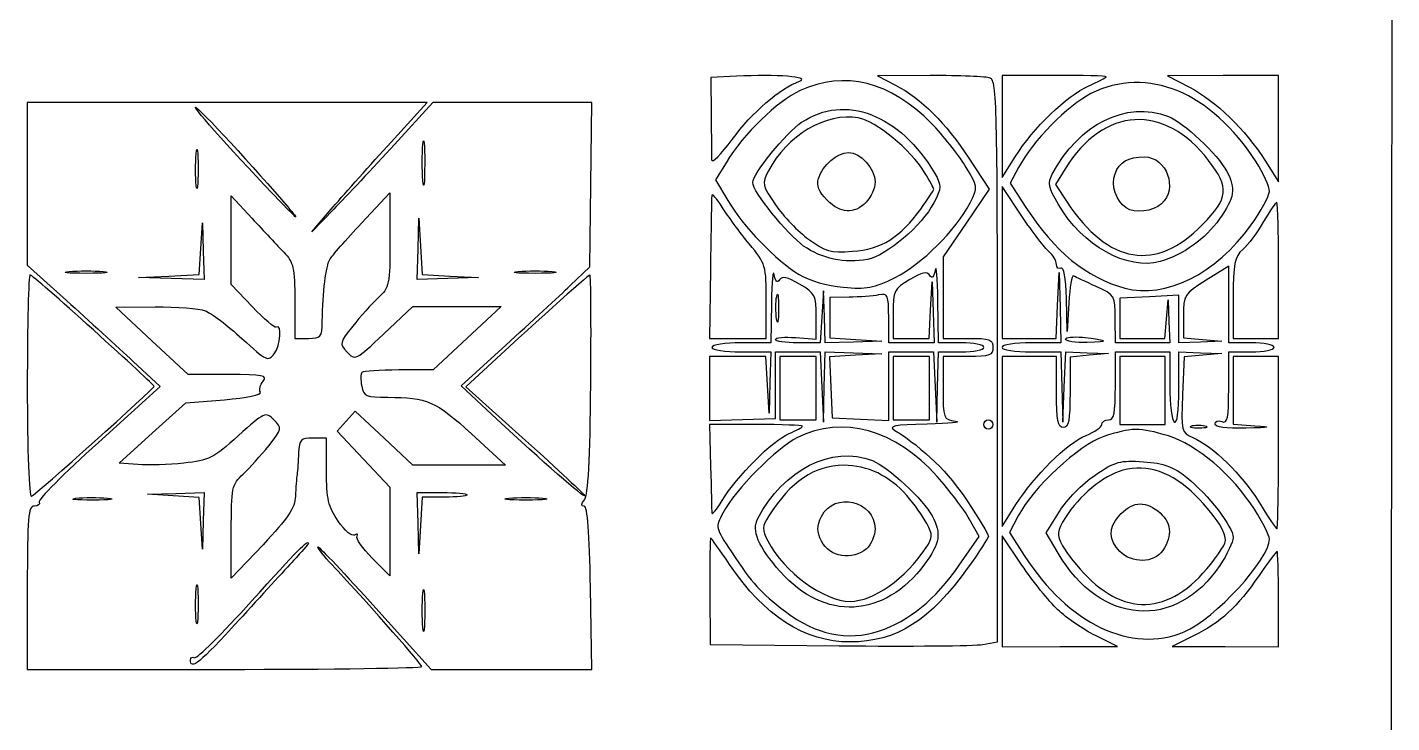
# Model space of a CAD drawing. Extents: x 29 to 164, y -46 to 300.
# Drawn here: x 78.8 to 163.8, y 84.7 to 128 of the extents above; entities that cross this region are included whole.
import ezdxf

# ---------------------------------------------------------------- set-up
doc = ezdxf.new("R2010")
doc.units = 0
doc.layers.get('0').update_dxf_attribs({"linetype": 'CONTINUOUS'})

msp = doc.modelspace()

# ---------------------------------------------------------------- linework, layer by layer
at = {"color": 7}
for points in [[(121.199673, 169.951571), (121.201109, 132.018054), (142.48881, 132.018054), (163.776505, 132.018054), (163.712356, 63.931942)], [(122.990486, 124.906333), (121.399966, 124.821387), (121.414529, 122.493054)], [(122.990491, 124.906333), (122.990486, 124.906333)], [(135.050095, 124.950024), (131.75707, 124.93755), (132.885959, 124.354938)], [(142.763734, 124.962498), (139.518181, 124.962498), (139.523543, 121.787498), (139.528906, 118.612498), (140.334859, 119.895418)], [(142.763734, 124.962498), (142.763734, 124.962498)], [(153.276512, 124.949358), (149.819289, 124.936206), (151.185951, 124.225116)], [(155.868102, 119.691863), (156.723009, 118.330276), (156.728372, 121.646387), (156.733734, 124.962498), (153.276512, 124.949346), (153.276512, 124.949346)], [(138.789548, 124.791189), (138.78954, 124.791192)], [(101.483657, 120.79972), (103.737035, 123.269165), (91.288718, 123.269165), (78.840401, 123.269165), (78.840401, 118.210444), (78.840401, 113.151724), (81.28961, 110.943222)], [(112.636345, 111.875092), (113.858703, 113.039905), (113.917888, 118.154592), (113.97707, 123.26928), (109.032074, 123.269224), (104.087083, 123.269165), (101.694299, 120.661234)], [(135.115972, 121.982525), (135.115972, 121.982525)], [(137.45941, 119.799067), (138.715513, 117.881195), (137.282403, 115.768993), (135.849292, 113.656791), (135.849292, 111.125199), (135.849292, 108.593606), (137.401512, 108.593606)], [(122.339213, 119.526565), (121.688242, 118.465076), (122.439517, 117.183124)], [(134.702434, 118.923798), (134.702434, 118.923798)], [(140.548419, 119.226427), (140.026441, 118.249882), (141.007087, 116.737857)], [(143.450101, 119.14589), (142.844822, 118.166528), (143.566072, 117.076642)], [(152.374501, 119.663951), (152.374501, 119.663951)], [(155.336903, 119.575567), (155.336903, 119.575567)], [(89.361177, 118.112316), (89.361157, 118.112316)], [(103.469065, 118.40829), (103.468955, 118.40829)], [(92.849844, 110.556527), (91.540401, 111.93954), (91.540401, 114.697015), (91.540401, 117.454489), (92.834384, 116.057938)], [(99.654292, 115.766798), (101.418181, 117.64537), (101.418181, 114.720908)], [(140.74928, 116.206872), (139.518181, 118.042028), (139.518181, 113.317817), (139.518181, 108.593609), (141.199148, 108.593609), (142.880117, 108.593609), (142.977514, 110.63972), (143.074915, 112.685831), (143.13099, 110.498609), (143.18707, 108.311387), (141.352623, 108.311387)], [(94.611941, 117.08372), (94.611941, 117.08372)], [(97.923556, 116.639567), (96.545595, 115.225831), (97.887937, 116.778054)], [(131.051512, 117.060276), (131.051512, 117.060276)], [(135.267971, 117.022633), (135.267971, 117.022633)], [(149.444301, 116.962906), (149.444301, 116.962906)], [(156.619434, 117.060276), (156.619434, 117.060276)], [(87.800959, 112.317774), (85.754848, 112.37305), (87.646137, 112.471467), (89.53743, 112.569886), (89.638886, 114.180079), (89.740339, 115.790276), (89.793705, 114.026387), (89.84707, 112.262498), (87.800959, 112.317774), (87.800959, 112.317774)], [(105.016512, 112.316877), (103.111512, 112.262498), (103.165893, 114.167498), (103.220269, 116.072498), (103.320128, 114.321735), (103.419989, 112.570973), (105.170749, 112.471114), (106.921512, 112.371255), (105.016512, 112.316877), (105.016512, 112.316877)], [(153.053105, 116.025483), (153.053105, 116.025483)], [(123.784292, 114.474779), (123.784292, 114.47477)], [(155.040401, 108.311387), (153.629289, 108.311387), (153.629289, 110.69862), (153.629289, 113.08585), (152.218178, 112.208656)], [(82.509292, 112.639606), (82.509292, 112.639606)], [(110.449292, 112.639606), (110.449292, 112.639606)], [(121.369198, 112.897783), (121.314848, 108.594182), (123.078734, 108.5939), (124.842623, 108.593618), (124.842623, 110.892885)], [(132.744848, 110.117953), (132.744848, 108.593609), (133.860266, 108.593609), (134.975693, 108.593609), (135.075888, 110.357498), (135.176088, 112.121387), (135.230469, 110.216387), (135.284848, 108.311387), (133.873734, 108.311387), (132.462623, 108.311387), (132.462623, 109.86184)], [(153.911512, 111.089867), (153.911512, 108.593609), (155.322623, 108.593609), (156.733734, 108.593609), (156.733734, 112.826942)], [(129.993181, 111.154581), (128.793734, 111.133609), (128.793734, 109.877692), (128.793734, 108.621778), (130.416512, 108.519946), (132.039292, 108.418115), (130.275401, 108.364749), (128.511512, 108.311387), (128.458152, 109.934165), (128.404784, 111.556942), (128.302952, 109.934165), (128.201121, 108.311387), (126.804098, 108.311387)], [(150.807067, 109.978761), (150.807067, 108.626065), (152.006512, 108.518033), (153.205956, 108.409998), (151.865401, 108.360694), (150.524845, 108.311387), (150.524845, 109.793054), (150.524845, 111.27472), (148.689808, 111.180083), (146.854771, 111.085448), (146.854771, 109.839527), (146.854771, 108.593609), (148.249657, 108.593609), (149.644537, 108.593609), (149.752572, 109.793054), (149.860607, 110.992498), (149.909911, 109.651942), (149.959272, 108.311387), (148.265941, 108.311387), (146.572605, 108.311387), (146.569726, 109.793054)], [(91.363292, 106.339686), (88.859292, 106.343553), (86.601512, 108.443295), (84.343734, 110.543037), (86.794806, 110.556103)], [(95.491512, 110.918897), (95.491512, 108.593609), (96.338181, 108.593609)], [(101.044716, 108.880465), (102.84994, 110.569165), (105.591283, 110.568902), (108.332623, 110.568643), (106.215959, 108.600171), (104.099292, 106.631699), (101.959108, 106.624869)], [(125.163281, 110.780831), (125.124848, 108.311387), (123.290401, 108.311387)], [(136.978181, 108.311387), (135.56707, 108.311387), (135.528637, 110.921942)], [(143.678727, 110.799698), (143.578041, 109.016942), (143.52366, 111.07971)], [(125.486761, 109.796934), (125.486775, 109.796934)], [(126.67707, 108.63778), (127.94707, 108.536772), (127.94707, 109.948425)], [(82.957777, 109.114563), (82.957777, 109.114563)], [(108.075772, 103.564626), (105.843369, 105.648349), (108.628674, 108.179313)], [(136.978181, 108.311387), (136.978181, 108.311387)], [(144.809848, 108.333668), (144.809848, 108.333668)], [(85.423265, 107.162607), (87.107714, 105.590491), (83.263122, 102.115139)], [(123.290401, 107.746942), (125.124848, 107.746942), (125.070469, 105.841942), (125.016088, 103.936942), (124.915888, 105.700831), (124.815693, 107.46472), (123.065266, 107.463874), (121.314848, 107.463027), (121.311602, 105.47533), (121.308357, 103.487633), (123.357722, 103.541876), (125.407084, 103.596117), (125.407084, 105.671585), (125.407084, 107.74705), (126.806328, 107.74705), (128.205566, 107.74705), (128.301753, 105.559827), (128.39794, 103.372605), (128.454737, 105.559827), (128.511514, 107.746942), (130.275403, 107.69358), (132.039295, 107.640214), (130.403953, 107.538008), (128.768608, 107.435804), (128.851728, 105.545262), (128.934851, 103.65472), (130.698737, 103.570697), (132.462626, 103.486677), (132.462626, 105.616808), (132.462626, 107.746942), (133.861866, 107.746942), (135.261104, 107.746942), (135.357291, 105.55972), (135.453478, 103.372498), (135.510276, 105.55972), (135.567073, 107.746942), (136.978184, 107.746942)], [(126.818181, 107.46472), (125.689292, 107.46472), (125.689292, 105.489165), (125.689292, 103.513609), (126.818181, 103.513609), (127.94707, 103.513609), (127.94707, 105.489165), (127.94707, 107.46472), (126.818181, 107.46472), (126.818181, 107.46472)], [(133.873734, 107.46472), (132.744848, 107.46472), (132.744848, 105.489165), (132.744848, 103.513609), (133.873734, 103.513609), (135.002623, 103.513609), (135.002623, 105.489165), (135.002623, 107.46472), (133.873734, 107.46472), (133.873734, 107.46472)], [(137.401512, 107.464717), (135.849292, 107.464717), (135.849292, 105.507907)], [(138.318745, 89.54517), (139.235965, 89.710295), (139.235965, 107.165088)], [(142.904848, 105.25398), (142.904848, 107.46472), (141.211512, 107.46472), (139.518181, 107.46472), (139.523543, 102.173054), (139.528906, 96.881387), (140.383824, 98.242985)], [(141.352623, 107.746942), (143.18707, 107.746942), (143.243862, 105.55972), (143.300659, 103.372498), (143.396846, 105.55972), (143.493033, 107.746942), (144.821715, 107.697635), (146.150401, 107.648331), (144.950959, 107.540297), (143.751512, 107.432265), (143.751512, 105.237753)], [(146.573734, 105.630276), (146.573734, 107.746942), (148.26707, 107.746942), (149.960401, 107.746942), (149.960401, 105.646933)], [(148.26707, 107.46472), (146.855959, 107.46472), (146.855959, 105.348054), (146.855959, 103.231387), (148.26707, 103.231387), (149.678178, 103.231387), (149.678178, 105.348054), (149.678178, 107.46472), (148.26707, 107.46472), (148.26707, 107.46472)], [(150.524845, 105.472508), (150.524845, 107.746942), (151.865401, 107.697635), (153.205956, 107.648331), (152.026803, 107.54129), (150.847679, 107.434249), (150.756803, 105.087435)], [(153.629289, 105.498021), (153.629289, 107.746942), (155.040401, 107.746942)], [(155.322623, 107.46472), (153.911512, 107.46472), (153.911512, 105.363517), (153.911512, 103.262313), (155.252067, 103.156609)], [(156.733734, 102.102498), (156.733734, 107.46472), (155.322623, 107.46472), (155.322623, 107.46472)], [(107.238182, 106.590226), (106.143747, 105.572403), (109.84874, 102.243897)], [(85.72509, 100.739458), (84.566447, 100.832498), (86.636123, 102.703603), (88.705803, 104.574705), (91.111826, 104.775128)], [(105.732394, 100.697102), (102.84994, 100.691373), (101.048479, 102.376553), (99.24702, 104.061733), (98.683767, 103.434886), (98.120519, 102.808039), (99.769349, 101.068577), (101.418181, 99.329117), (101.418181, 96.573976), (101.418181, 93.818836), (100.31143, 94.918986)], [(124.207623, 103.231658), (121.314848, 103.231929), (121.377196, 100.621102)], [(124.207623, 103.231658), (124.207623, 103.231658)], [(138.671512, 102.949165), (138.671512, 102.949165)], [(151.794845, 103.004198), (151.794845, 103.004184)], [(97.46707, 100.333566), (97.46707, 102.38472), (96.620401, 102.38472)], [(106.498176, 102.646563), (108.614845, 100.702808), (105.732391, 100.697108), (105.732394, 100.697102)], [(135.478664, 100.003357), (135.478664, 100.003357)], [(82.932623, 98.526198), (82.932623, 98.526218)], [(89.63892, 97.079377), (89.537495, 98.688478), (87.928391, 98.789903), (86.319292, 98.891326), (88.083181, 98.944691), (89.84707, 98.998054), (89.793705, 97.234165), (89.740339, 95.470276), (89.63892, 97.079377), (89.63892, 97.079377)], [(104.818313, 98.715831), (103.420666, 98.715831), (103.320472, 96.951942), (103.220269, 95.188054), (103.165893, 97.093054), (103.111512, 98.998054), (104.663734, 98.998054)], [(104.818313, 98.715831), (104.818313, 98.715831)], [(109.884848, 98.528495), (109.884848, 98.528495)], [(133.584515, 98.821792), (133.584515, 98.821792)], [(151.560205, 98.822466), (151.560205, 98.822466)], [(113.506868, 98.151387), (113.506868, 98.151387)], [(143.010436, 95.223207), (142.273339, 96.480973), (143.091205, 97.810067)], [(155.229151, 97.954856), (155.229151, 97.954856)], [(136.859953, 94.484124), (138.095855, 96.260041), (137.482049, 97.352159)], [(140.52517, 97.545837), (139.98599, 96.516953), (140.903619, 95.086947)], [(93.515959, 95.752498), (91.540401, 93.665281), (91.540401, 96.564694)], [(140.757402, 94.479484), (139.518181, 96.310917), (139.518181, 92.856706), (139.518181, 89.402498), (143.116512, 89.411332), (146.714848, 89.420165), (145.34228, 90.09256)], [(131.077911, 95.494166), (131.077911, 95.494166)], [(149.521065, 95.391962), (149.521065, 95.391962)], [(156.639528, 95.329165), (156.639528, 95.329165)], [(95.416254, 94.76472), (95.416254, 94.76472)], [(134.69287, 94.53386), (134.69287, 94.53386)], [(153.076134, 94.460327), (153.076134, 94.460327)], [(78.840401, 93.071387), (78.840401, 87.991387), (91.11707, 87.991387)], [(100.540515, 91.801387), (103.9846, 87.991387), (108.980831, 87.991105), (113.97707, 87.990822), (113.894204, 93.071158)], [(121.337555, 92.859269), (121.360274, 89.543606), (129.380897, 89.461824)], [(151.469443, 90.09031), (150.101512, 89.420148), (153.417623, 89.411315), (156.733734, 89.402481), (156.733734, 92.365814)], [(89.361177, 91.018982), (89.361157, 91.018982)], [(142.983167, 91.706509), (142.983167, 91.706492)], [(103.470366, 90.601942), (103.470366, 90.601942)]]:
    msp.add_lwpolyline(points, dxfattribs=at)
for points in [[(126.917377, 124.599792), (127.650593, 124.867745), (125.463983, 125.038438), (122.990491, 124.906333)], [(135.115972, 121.982525), (132.604617, 124.566461), (129.68861, 125.29252), (126.959292, 124.013464)], [(138.78954, 124.791192), (138.544015, 124.885412), (136.861265, 124.956885), (135.050095, 124.950024)], [(146.009292, 124.875701), (146.009292, 124.923438), (144.548789, 124.962498), (142.763734, 124.962498)], [(144.883734, 124.292308), (145.502791, 124.565434), (146.009292, 124.82796), (146.009292, 124.875701)], [(155.336903, 119.575567), (152.538359, 123.928501), (148.538599, 125.581081), (145.052395, 123.824815)], [(126.959292, 124.013464), (125.490467, 123.325121), (123.458543, 121.351767), (122.339213, 119.526565)], [(122.72192, 120.975641), (123.955638, 122.651524), (125.693066, 124.152365), (126.917377, 124.599792)], [(132.885959, 124.354938), (134.490313, 123.526941), (136.008099, 122.014992), (137.45941, 119.799067)], [(139.235965, 107.165088), (139.235965, 122.821233), (139.189965, 124.637536), (138.789548, 124.791189)], [(140.334856, 119.895418), (141.45799, 121.683242), (143.547171, 123.702618), (144.883734, 124.292308)], [(151.185951, 124.225116), (152.820441, 123.374662), (154.695751, 121.558988), (155.868102, 119.691863)], [(127.043239, 122.039376), (129.736808, 123.854575), (133.188476, 122.525862), (135.328386, 118.850025)], [(145.052395, 123.824815), (143.60177, 123.09402), (141.431185, 120.877938), (140.548419, 119.226427)], [(142.648627, 118.809102), (144.309236, 121.94528), (147.228975, 123.39932), (149.871472, 122.406104)], [(152.374501, 119.663951), (149.640699, 123.244295), (145.846944, 123.024066), (143.450101, 119.14589)], [(94.611941, 117.08372), (91.880817, 119.916136), (89.120099, 122.986942), (89.304828, 122.986942)], [(89.304828, 122.986942), (89.487417, 122.986942), (93.063661, 119.124796), (95.05409, 116.778054)], [(121.414526, 122.493054), (121.422541, 121.21247), (121.435128, 119.96025), (121.442522, 119.71034)], [(130.568926, 122.311125), (128.599444, 122.680602), (126.110924, 121.215569), (124.974226, 119.017442)], [(134.702434, 118.923798), (133.822285, 120.347905), (131.681231, 122.102452), (130.568926, 122.311125)], [(149.871472, 122.406104), (150.822477, 122.048658), (152.950573, 120.044844), (153.510813, 118.979291)], [(123.997379, 118.288058), (123.999636, 118.833622), (126.070298, 121.383714), (127.043239, 122.039376)], [(137.226788, 119.3291), (136.782587, 120.051021), (135.83272, 121.245064), (135.115972, 121.982525)], [(89.358902, 120.087871), (89.419997, 120.673414), (89.471003, 120.263498), (89.472256, 119.176942)], [(97.887937, 116.778054), (98.62623, 117.631776), (100.244303, 119.441526), (101.483657, 120.79972)], [(101.694299, 120.661234), (100.378266, 119.22687), (98.68143, 117.41712), (97.923556, 116.639567)], [(103.468955, 118.40829), (103.409341, 119.072088), (103.410179, 120.088088), (103.47093, 120.666068)], [(103.470933, 120.666068), (103.531574, 121.244048), (103.580351, 120.700942), (103.579329, 119.459165)], [(121.442525, 119.71034), (121.449919, 119.460432), (122.025641, 120.029815), (122.72192, 120.975641)], [(89.361157, 118.112316), (89.298814, 118.613325), (89.297787, 119.502325), (89.358899, 120.087871)], [(128.095175, 118.546641), (128.328598, 119.349905), (129.264591, 120.16472), (129.953887, 120.16472)], [(129.953887, 120.16472), (130.708973, 120.16472), (131.615959, 119.163667), (131.615959, 118.330276)], [(146.552073, 118.837751), (146.832385, 119.575017), (147.372578, 119.882498), (148.38752, 119.882498)], [(148.38752, 119.882498), (149.769421, 119.882498), (150.485221, 117.904925), (149.444301, 116.962906)], [(89.472256, 119.176942), (89.473385, 118.090387), (89.423525, 117.611303), (89.361177, 118.112316)], [(103.579329, 119.459165), (103.5782, 118.217387), (103.528687, 117.744493), (103.469065, 118.40829)], [(124.974226, 119.017442), (124.557722, 118.212013), (124.575497, 118.12781), (125.421715, 116.897877)], [(135.272261, 117.873632), (135.279175, 117.932921), (135.022759, 118.405496), (134.702434, 118.923798)], [(137.527072, 117.027572), (138.033977, 118.015635), (138.033712, 118.017686), (137.226788, 119.3291)], [(152.006512, 115.676187), (153.624322, 117.344262), (153.680541, 117.953495), (152.374501, 119.663951)], [(153.510813, 118.979291), (154.081099, 117.894643), (153.998126, 117.359135), (153.053105, 116.025483)], [(156.160174, 117.741123), (156.165254, 118.037978), (155.794724, 118.863478), (155.336903, 119.575567)], [(127.167299, 114.339078), (126.144116, 115.067084), (123.994997, 117.744385), (123.997379, 118.288058)], [(128.62227, 117.206086), (128.107237, 117.721119), (127.962361, 118.089585), (128.095175, 118.546641)], [(131.615959, 118.330276), (131.615959, 117.94222), (131.361959, 117.37072), (131.051512, 117.060276)], [(135.328386, 118.850025), (135.766957, 118.096666), (135.763294, 117.985897), (135.267971, 117.022633)], [(143.025978, 116.927798), (142.40733, 117.983439), (142.353513, 118.251753), (142.648627, 118.809102)], [(147.250983, 116.711819), (146.614794, 117.136614), (146.285794, 118.137374), (146.552073, 118.837751)], [(121.448562, 117.483609), (121.434818, 117.328387), (121.399088, 115.264767), (121.369198, 112.897783)], [(122.099764, 116.761617), (121.75536, 117.313934), (121.462315, 117.638831), (121.448562, 117.483609)], [(134.455654, 116.636942), (134.897868, 117.257831), (135.265341, 117.81434), (135.272261, 117.873632)], [(155.029789, 115.649165), (155.646501, 116.502887), (156.155178, 117.444267), (156.160174, 117.741123)], [(95.05409, 116.778054), (95.837812, 115.854027), (95.717363, 115.937297), (94.611941, 117.08372)], [(123.784292, 114.47477), (123.202209, 115.180219), (122.444169, 116.209297), (122.099764, 116.761617)], [(122.439517, 117.183124), (123.368929, 115.597205), (125.47889, 113.409381), (126.895835, 112.562359)], [(125.421715, 116.897877), (125.906389, 116.19343), (126.831615, 115.231817), (127.47778, 114.760961)], [(131.051512, 117.060276), (130.292049, 116.30081), (129.478727, 116.349626), (128.62227, 117.206086)], [(130.20929, 114.014127), (132.00623, 114.140261), (133.204664, 114.880487), (134.455654, 116.636942)], [(135.267971, 117.022633), (134.54555, 115.617719), (132.329637, 113.727183), (131.144823, 113.504911)], [(132.8621, 112.379575), (134.498402, 113.180144), (136.656225, 115.330112), (137.527072, 117.027572)], [(141.007087, 116.737857), (142.789839, 113.989094), (144.75889, 112.384505), (147.158281, 111.725215)], [(149.361864, 113.381605), (147.328904, 112.798562), (144.526745, 114.366933), (143.025978, 116.927798)], [(143.566072, 117.076642), (146.1352, 113.194432), (149.11935, 112.699296), (152.006512, 115.676187)], [(149.444301, 116.962906), (148.909286, 116.478737), (147.791672, 116.350792), (147.250983, 116.711819)], [(156.619434, 117.060276), (156.556583, 117.060276), (156.188735, 116.520371), (155.802034, 115.860487)], [(156.733734, 112.826942), (156.733734, 115.155276), (156.682313, 117.060276), (156.619434, 117.060276)], [(92.834384, 116.057938), (93.546075, 115.289834), (94.435075, 114.342515), (94.809939, 113.952786)], [(97.665709, 113.50048), (97.789289, 113.713738), (98.684151, 114.733582), (99.654292, 115.766798)], [(142.442616, 113.988106), (142.188393, 114.199093), (141.426393, 115.197539), (140.74928, 116.206872)], [(147.158281, 111.725215), (149.69339, 111.028634), (152.8168, 112.585659), (155.029789, 115.649165)], [(153.053105, 116.025483), (152.15846, 114.762922), (150.809664, 113.79683), (149.361864, 113.381605)], [(155.802034, 115.860487), (155.415305, 115.200603), (154.831754, 114.418921), (154.505194, 114.123415)], [(101.418181, 114.720908), (101.418181, 111.935242), (101.383361, 111.763972), (100.684539, 111.112248)], [(127.47778, 114.760961), (128.517989, 114.002965), (128.831013, 113.917379), (130.20929, 114.014127)], [(94.809939, 113.952786), (95.418072, 113.320538), (95.491512, 112.993626), (95.491512, 110.918897)], [(124.842623, 110.892885), (124.842623, 113.133645), (124.815699, 113.224788), (123.784292, 114.474779)], [(131.144823, 113.504911), (129.747174, 113.242709), (128.273971, 113.551672), (127.167299, 114.339078)], [(142.904837, 113.199064), (142.904837, 113.42205), (142.696836, 113.77712), (142.442616, 113.988106)], [(154.505194, 114.123415), (153.987006, 113.654449), (153.911512, 113.268702), (153.911512, 111.089867)], [(97.204078, 109.651942), (97.237172, 111.472753), (97.432024, 113.097213), (97.665709, 113.50048)], [(135.528637, 110.921942), (135.507499, 112.357748), (135.432467, 113.22616), (135.361897, 112.851747)], [(143.187059, 112.968054), (143.031837, 112.872121), (142.904837, 112.976069), (142.904837, 113.199064)], [(143.52366, 111.07971), (143.489632, 112.37055), (143.363668, 113.077203), (143.187059, 112.968054)], [(79.006669, 112.54472), (78.91522, 112.54472), (78.840401, 109.422637), (78.840401, 105.606758)], [(82.957777, 109.114563), (80.876115, 111.001151), (79.098115, 112.54472), (79.006669, 112.54472)], [(82.509292, 112.639606), (81.345123, 112.639606), (80.868873, 112.689421), (81.450959, 112.750311)], [(81.450959, 112.750311), (82.033042, 112.811197), (82.985542, 112.811197), (83.567623, 112.750311)], [(83.567623, 112.750311), (84.149709, 112.689421), (83.673459, 112.639606), (82.509292, 112.639606)], [(113.868646, 112.54474), (113.770523, 112.544723), (109.99634, 109.155305), (107.238182, 106.590226)], [(110.449292, 112.639606), (109.285123, 112.639606), (108.808873, 112.689421), (109.390959, 112.750311)], [(109.390959, 112.750311), (109.973042, 112.811197), (110.925542, 112.811197), (111.507623, 112.750311)], [(111.507623, 112.750311), (112.089709, 112.689421), (111.613459, 112.639606), (110.449292, 112.639606)], [(113.916271, 105.741528), (113.949706, 109.483306), (113.928294, 112.544748), (113.868646, 112.54474)], [(125.330015, 112.569525), (125.259451, 112.943938), (125.184419, 112.139026), (125.163281, 110.780831)], [(125.671106, 112.233076), (125.530887, 112.006195), (125.414563, 112.120938), (125.330015, 112.569525)], [(126.915483, 111.968727), (126.144192, 112.423802), (125.830206, 112.490503), (125.671106, 112.233076)], [(126.895835, 112.562359), (127.534837, 112.180377), (128.631981, 111.864647), (129.63702, 111.773511)], [(129.63702, 111.773511), (131.069111, 111.643655), (131.538054, 111.731779), (132.8621, 112.379575)], [(133.776429, 112.250949), (132.791584, 111.669876), (132.744848, 111.573235), (132.744848, 110.117953)], [(135.020809, 112.515299), (134.861712, 112.772725), (134.547723, 112.706024), (133.776429, 112.250949)], [(135.361897, 112.851747), (135.277355, 112.40316), (135.161026, 112.288417), (135.020809, 112.515299)], [(143.977126, 112.475418), (143.868386, 112.534286), (143.73411, 111.780214), (143.678727, 110.799698)], [(145.371411, 111.821551), (144.713297, 112.12231), (144.085869, 112.416549), (143.977126, 112.475418)], [(152.218178, 112.208656), (150.843135, 111.353878), (150.807067, 111.296892), (150.807067, 109.978761)], [(108.628674, 108.179313), (110.160596, 109.571343), (111.964044, 111.234441), (112.636345, 111.875092)], [(125.490611, 111.208045), (125.557599, 111.555162), (125.610674, 111.204179), (125.60856, 110.428054)], [(127.94707, 109.948425), (127.94707, 111.274003), (127.884166, 111.397191), (126.915483, 111.968727)], [(131.827623, 111.293923), (131.478373, 111.22882), (130.652873, 111.166115), (129.993181, 111.154581)], [(132.462623, 109.86184), (132.462623, 111.316639), (132.423448, 111.404988), (131.827623, 111.293923)], [(146.570858, 109.793054), (146.568008, 111.260601), (146.556578, 111.27993), (145.371411, 111.821551)], [(81.28961, 110.943222), (82.636679, 109.728546), (84.49682, 108.027268), (85.423265, 107.162607)], [(86.794806, 110.556103), (88.142897, 110.5633), (89.548231, 110.454218), (89.917778, 110.31372)], [(94.342196, 109.286549), (94.241597, 109.224376), (93.570041, 109.795864), (92.849844, 110.556527)], [(100.684539, 111.112248), (100.281034, 110.735941), (99.567656, 109.946492), (99.099254, 109.357921)], [(125.486775, 109.796934), (125.421901, 110.225929), (125.423639, 110.860929), (125.490613, 111.208045)], [(125.60856, 110.428054), (125.606302, 109.651942), (125.55163, 109.367939), (125.486761, 109.796934)], [(89.917778, 110.31372), (90.28732, 110.173218), (91.316638, 109.393856), (92.205155, 108.581804)], [(96.338181, 108.593609), (97.124983, 108.593609), (97.186205, 108.668438), (97.204078, 109.651942)], [(86.742623, 105.605457), (86.742623, 105.64888), (85.039443, 107.227978), (82.957777, 109.114563)], [(94.218297, 107.637813), (94.605517, 108.156314), (94.707419, 109.512268), (94.342196, 109.286549)], [(99.099254, 109.357921), (98.280827, 108.32952), (98.266953, 108.266415), (98.743553, 107.739777)], [(98.743553, 107.739777), (99.229, 107.203363), (99.277695, 107.227501), (101.044716, 108.880465)], [(92.205155, 108.581804), (93.738113, 107.180768), (93.840955, 107.132542), (94.218297, 107.637813)], [(123.290401, 108.311387), (122.255585, 108.311387), (121.455959, 108.188366), (121.455959, 108.029165)], [(121.455959, 108.029165), (121.455959, 107.869963), (122.255585, 107.746942), (123.290401, 107.746942)], [(125.40707, 108.525088), (125.40707, 108.642623), (125.97857, 108.693335), (126.67707, 108.63778)], [(126.804098, 108.311387), (126.035729, 108.311387), (125.40707, 108.407551), (125.40707, 108.525088)], [(138.389292, 108.029165), (138.389292, 108.184387), (137.754292, 108.311387), (136.978181, 108.311387)], [(136.978181, 107.746942), (137.754292, 107.746942), (138.389292, 107.873942), (138.389292, 108.029165)], [(137.401512, 108.593606), (138.765585, 108.593606), (138.953734, 108.52519), (138.953734, 108.029162)], [(138.953734, 108.029162), (138.953734, 107.533134), (138.765585, 107.464717), (137.401512, 107.464717)], [(141.352623, 108.311387), (140.31781, 108.311387), (139.518181, 108.188366), (139.518181, 108.029165)], [(139.518181, 108.029165), (139.518181, 107.869963), (140.31781, 107.746942), (141.352623, 107.746942)], [(143.469292, 108.536939), (143.469292, 108.660992), (143.945542, 108.715286), (144.527623, 108.657595)], [(144.809848, 108.333668), (144.072539, 108.32142), (143.469292, 108.412885), (143.469292, 108.536939)], [(144.527623, 108.657595), (146.16605, 108.495207), (146.285427, 108.358193), (144.809848, 108.333668)], [(156.451512, 108.029165), (156.451512, 108.184387), (155.816512, 108.311387), (155.040401, 108.311387)], [(155.040401, 107.746942), (155.816512, 107.746942), (156.451512, 107.873942), (156.451512, 108.029165)], [(93.526215, 105.924859), (93.820443, 106.279378), (93.523336, 106.336362), (91.363292, 106.339686)], [(99.671175, 106.470305), (99.589917, 106.389044), (99.583556, 106.008044), (99.657035, 105.623638)], [(101.959108, 106.624869), (100.782001, 106.621116), (99.752438, 106.551562), (99.671175, 106.470305)], [(78.840401, 105.606758), (78.840401, 101.601802), (78.948037, 98.708564), (79.095005, 98.762869)], [(79.095005, 98.762869), (79.359675, 98.860662), (86.742623, 105.46644), (86.742623, 105.605457)], [(93.351497, 105.244718), (93.260003, 105.392763), (93.338627, 105.698828), (93.526215, 105.924859)], [(99.657035, 105.623638), (99.779034, 104.985438), (99.919578, 104.924715), (101.274691, 104.924715)], [(113.528938, 98.544844), (113.7523, 98.813977), (113.874685, 101.08794), (113.916271, 105.741528)], [(135.849292, 105.507907), (135.849292, 103.589857), (135.864673, 103.548768), (136.625401, 103.433526)], [(146.150401, 103.513609), (146.48907, 103.513609), (146.573734, 103.936942), (146.573734, 105.630276)], [(149.960401, 105.646933), (149.960401, 104.491927), (150.087401, 103.468431), (150.242623, 103.372498)], [(150.242623, 103.372498), (150.421862, 103.261729), (150.524845, 104.028086), (150.524845, 105.472508)], [(153.205956, 103.411549), (153.560427, 103.275526), (153.629289, 103.61493), (153.629289, 105.498021)], [(91.111826, 104.775128), (92.518837, 104.89233), (93.448782, 105.087311), (93.351497, 105.244718)], [(101.274691, 104.924715), (103.724905, 104.924715), (104.281899, 104.681789), (106.498176, 102.646563)], [(143.328181, 103.043238), (142.987911, 103.043238), (142.904848, 103.477025), (142.904848, 105.25398)], [(143.751512, 105.237753), (143.751512, 103.475221), (143.66818, 103.043238), (143.328181, 103.043238)], [(150.756803, 105.087435), (150.668186, 102.798139), (150.683793, 102.73274), (151.394089, 102.419137)], [(94.191909, 103.521847), (93.668328, 104.03986), (93.621626, 104.018942), (91.973671, 102.528275)], [(135.478664, 100.003357), (132.888784, 102.909134), (129.582486, 103.829086), (126.783197, 102.4228)], [(93.867216, 101.912596), (94.710352, 102.972084), (94.716546, 103.002787), (94.191909, 103.521847)], [(113.553734, 98.787688), (113.553734, 98.617844), (110.843331, 100.981393), (108.075772, 103.564626)], [(127.100401, 103.124515), (127.100401, 103.183293), (125.798651, 103.231508), (124.207623, 103.231658)], [(126.257626, 102.668554), (126.721153, 102.860553), (127.100401, 103.065737), (127.100401, 103.124515)], [(134.861512, 103.257072), (132.772415, 103.208643), (132.415884, 103.13851), (132.853103, 102.862009)], [(132.853103, 102.862009), (134.672798, 101.711231), (136.20984, 100.212845), (137.357316, 98.471083)], [(136.625401, 103.433526), (137.052262, 103.368863), (136.258512, 103.28946), (134.861512, 103.257072)], [(138.389292, 103.231387), (138.389292, 103.386609), (138.516289, 103.513609), (138.671512, 103.513609)], [(138.671512, 102.949165), (138.516289, 102.949165), (138.389292, 103.076165), (138.389292, 103.231387)], [(138.671512, 103.513609), (138.826734, 103.513609), (138.953734, 103.386609), (138.953734, 103.231387)], [(138.953734, 103.231387), (138.953734, 103.076165), (138.826734, 102.949165), (138.671512, 102.949165)], [(144.75127, 102.549024), (145.287958, 102.773267), (145.72707, 103.082035), (145.72707, 103.235174)], [(145.72707, 103.235174), (145.72707, 103.388314), (145.91757, 103.513609), (146.150401, 103.513609)], [(149.881745, 102.52304), (148.062795, 103.063213), (147.558196, 103.057513), (145.847898, 102.477461)], [(151.794845, 103.004184), (151.329178, 102.998427), (151.104501, 103.056976), (151.295594, 103.134286)], [(151.295594, 103.134286), (151.486658, 103.211592), (151.867658, 103.216296), (152.142261, 103.144756)], [(152.142261, 103.144756), (152.416835, 103.073201), (152.260512, 103.00995), (151.794845, 103.004198)], [(152.782623, 103.261582), (152.782623, 103.43341), (152.973123, 103.500898), (153.205956, 103.411549)], [(154.687623, 103.000035), (153.452393, 102.967049), (152.782623, 103.059006), (152.782623, 103.261582)], [(155.252067, 103.156609), (156.364841, 103.068866), (156.268914, 103.042261), (154.687623, 103.000035)], [(83.263122, 102.115139), (81.148597, 100.203696), (79.486447, 98.529895), (79.569457, 98.395585)], [(91.973671, 102.528275), (90.43258, 101.134281), (90.146279, 100.99037), (88.587004, 100.825984)], [(96.620401, 102.38472), (95.861906, 102.38472), (95.769385, 102.289199), (95.731951, 101.467498)], [(109.84874, 102.243897), (111.886489, 100.41322), (113.553734, 98.857925), (113.553734, 98.787688)], [(122.099448, 98.50399), (123.001972, 99.994812), (125.258333, 102.254633), (126.257626, 102.668554)], [(126.783197, 102.4228), (125.471016, 101.763594), (122.929249, 99.190301), (122.136744, 97.718712)], [(124.313609, 97.377824), (125.944729, 100.459237), (128.902186, 101.951732), (131.454308, 100.981418)], [(140.383822, 98.242985), (141.516715, 100.047299), (143.541386, 102.043505), (144.75127, 102.549024)], [(145.847898, 102.477461), (144.291064, 101.94946), (141.456658, 99.323323), (140.52517, 97.545837)], [(155.229151, 97.954856), (153.871916, 100.076523), (151.608296, 102.010319), (149.881745, 102.52304)], [(151.394089, 102.419137), (152.679753, 101.851504), (154.431506, 100.142939), (155.495964, 98.418366)], [(156.632727, 96.740276), (156.688296, 96.740276), (156.733734, 99.153276), (156.733734, 102.102498)], [(92.274043, 100.148304), (92.677544, 100.52461), (93.394474, 101.318541), (93.867216, 101.912596)], [(95.731951, 101.467498), (95.708978, 100.963026), (95.664268, 100.359776), (95.632623, 100.126942)], [(88.587004, 100.825984), (87.650204, 100.727221), (86.362345, 100.688285), (85.72509, 100.739458)], [(98.187761, 97.221806), (97.578378, 98.118604), (97.46707, 98.599217), (97.46707, 100.333566)], [(121.377196, 100.621102), (121.411492, 99.185147), (121.443894, 97.883276), (121.449197, 97.728054)], [(129.654289, 100.691387), (127.851394, 100.691387), (126.359621, 99.68023), (125.001901, 97.537892)], [(133.584515, 98.821792), (132.514363, 100.040628), (131.146355, 100.691387), (129.654289, 100.691387)], [(131.454308, 100.981418), (132.398245, 100.622533), (134.654219, 98.533558), (135.165403, 97.545041)], [(147.048545, 100.387363), (145.823212, 100.049032), (144.3076, 98.802245), (143.46568, 97.439989)], [(145.311958, 100.083977), (146.581704, 100.939116), (146.86845, 101.017794), (148.333291, 100.912948)], [(151.560205, 98.822466), (150.120844, 100.259711), (148.554226, 100.803102), (147.048545, 100.387363)], [(148.333291, 100.912948), (149.609514, 100.821604), (150.176442, 100.616217), (151.014416, 99.941672)], [(91.540401, 96.564694), (91.540401, 99.323385), (91.576009, 99.497316), (92.274043, 100.148304)], [(95.632623, 100.126942), (95.60098, 99.894109), (95.556279, 99.284233), (95.533297, 98.771661)], [(137.482049, 97.352159), (137.144458, 97.952827), (136.242933, 99.145865), (135.478664, 100.003357)], [(143.091205, 97.810067), (143.548233, 98.552775), (144.528018, 99.55601), (145.311958, 100.083977)], [(151.014416, 99.941672), (152.351669, 98.865175), (153.911512, 96.851847), (153.911512, 96.202278)], [(82.932623, 98.526218), (81.84607, 98.525089), (81.366984, 98.574952), (81.867996, 98.637297)], [(81.867996, 98.637297), (82.369005, 98.699643), (83.258005, 98.700668), (83.843554, 98.639555)], [(83.843554, 98.639555), (84.429095, 98.57846), (84.019181, 98.527451), (82.932623, 98.526198)], [(95.533297, 98.771661), (95.500162, 98.032583), (95.082665, 97.407757), (93.515959, 95.752498)], [(104.663734, 98.998054), (105.517459, 98.998054), (106.215959, 98.934554), (106.215959, 98.856942)], [(106.215959, 98.856942), (106.215959, 98.779331), (105.587018, 98.715831), (104.818313, 98.715831)], [(109.884848, 98.528495), (108.720681, 98.528495), (108.244431, 98.57831), (108.826512, 98.6392)], [(108.826512, 98.6392), (109.408598, 98.700086), (110.361098, 98.700086), (110.943181, 98.6392)], [(110.943181, 98.6392), (111.525262, 98.57831), (111.049012, 98.528495), (109.884848, 98.528495)], [(113.506868, 98.151387), (113.299613, 98.151387), (113.30666, 98.277015), (113.528938, 98.544844)], [(128.286411, 97.516387), (129.037786, 99.091878), (131.615959, 98.490912), (131.615959, 96.740276)], [(134.841725, 97.060767), (134.613969, 97.501195), (134.048229, 98.293655), (133.584515, 98.821792)], [(153.156511, 96.835912), (152.925597, 97.282408), (152.207285, 98.176358), (151.560205, 98.822466)], [(79.280391, 98.151387), (78.898183, 98.151387), (78.840401, 97.484264), (78.840401, 93.071387)], [(79.569457, 98.395585), (79.652467, 98.261276), (79.522385, 98.151387), (79.280391, 98.151387)], [(113.894204, 93.071158), (113.838823, 96.466035), (113.710328, 98.151387), (113.506868, 98.151387)], [(121.449197, 97.728054), (121.454503, 97.572831), (121.747116, 97.922002), (122.099448, 98.50399)], [(122.136744, 97.718712), (121.664643, 96.842073), (121.669231, 96.821395), (122.672337, 95.305718)], [(137.357316, 98.471083), (138.080126, 97.37393), (138.671512, 96.393041), (138.671512, 96.291328)], [(146.785401, 97.531153), (147.550844, 98.416394), (148.358521, 98.52379), (149.210508, 97.853626)], [(149.210508, 97.853626), (150.057965, 97.187011), (150.167919, 96.315472), (149.521065, 95.391962)], [(156.169289, 96.103532), (156.169289, 96.313432), (155.74621, 97.146529), (155.229151, 97.954856)], [(155.495964, 98.418366), (156.065629, 97.495418), (156.577185, 96.740276), (156.632727, 96.740276)], [(99.219142, 96.353233), (99.042254, 96.243909), (98.598081, 96.617966), (98.187761, 97.221806)], [(125.714303, 94.073795), (124.334524, 95.645279), (123.917371, 96.629278), (124.313609, 97.377824)], [(125.001901, 97.537892), (124.573634, 96.862128), (124.56699, 96.699949), (124.938347, 95.98567)], [(128.286411, 95.964165), (127.981038, 96.60447), (127.981038, 96.876081), (128.286411, 97.516387)], [(135.165403, 97.545041), (135.753393, 96.407999), (135.667197, 95.858741), (134.69287, 94.53386)], [(134.803721, 95.582908), (135.205806, 96.185083), (135.210014, 96.348577), (134.841725, 97.060767)], [(143.46568, 97.439989), (142.924897, 96.564985), (142.910591, 96.418915), (143.2932, 95.67903)], [(146.855959, 95.329165), (146.16053, 96.024591), (146.136312, 96.780476), (146.785401, 97.531153)], [(152.990113, 95.182745), (153.529637, 95.95714), (153.542901, 96.088715), (153.156511, 96.835912)], [(92.793656, 92.229953), (95.694542, 95.450859), (96.345739, 96.111437), (96.335731, 95.823054)], [(99.367255, 96.282192), (99.456675, 96.426874), (99.390031, 96.458844), (99.219142, 96.353233)], [(100.31143, 94.918986), (99.702716, 95.524067), (99.277839, 96.137508), (99.367255, 96.282192)], [(121.374888, 96.17538), (121.341865, 96.175134), (121.325064, 94.682884), (121.337555, 92.859269)], [(122.56378, 94.51352), (121.942911, 95.42779), (121.407908, 96.175625), (121.374888, 96.17538)], [(124.938347, 95.98567), (125.946848, 94.04588), (128.429763, 92.22472), (130.065913, 92.22472)], [(131.615959, 96.740276), (131.615959, 96.322725), (131.373835, 95.761975), (131.077911, 95.494166)], [(138.671512, 96.291328), (138.671512, 96.189615), (138.107968, 95.316659), (137.419193, 94.351428)], [(150.860577, 90.331678), (152.766959, 91.13519), (156.169289, 94.834339), (156.169289, 96.103532)], [(153.911512, 96.202278), (153.911512, 95.930512), (153.535592, 95.146635), (153.076134, 94.460327)], [(96.335731, 95.823054), (96.33432, 95.784248), (95.920619, 95.307998), (95.416254, 94.76472)], [(97.640301, 94.694165), (97.173677, 95.198637), (96.860419, 95.611387), (96.944166, 95.611387)], [(96.944166, 95.611387), (97.027907, 95.611387), (98.646268, 93.896887), (100.540515, 91.801387)], [(122.672337, 95.305718), (123.996244, 93.305321), (124.455309, 92.798856), (126.043351, 91.586678)], [(131.077911, 95.494166), (130.248973, 94.743988), (128.747791, 94.996738), (128.286411, 95.964165)], [(130.065913, 92.22472), (131.517221, 92.22472), (133.499609, 93.629848), (134.803721, 95.582908)], [(153.076134, 94.460327), (150.345098, 90.380898), (145.639203, 90.737556), (143.010436, 95.223207)], [(143.2932, 95.67903), (143.522672, 95.235286), (144.22549, 94.357146), (144.855029, 93.72761)], [(144.855029, 93.72761), (147.539383, 91.043256), (150.471449, 91.567715), (152.990113, 95.182745)], [(149.521065, 95.391962), (148.961955, 94.593719), (147.622954, 94.562169), (146.855959, 95.329165)], [(156.639528, 95.329165), (156.587712, 95.329165), (156.082365, 94.656956), (155.516509, 93.835368)], [(156.733734, 92.365831), (156.733734, 93.995665), (156.691344, 95.329165), (156.639528, 95.329165)], [(95.416254, 94.76472), (94.911884, 94.221442), (93.368995, 92.538692), (91.98761, 91.025276)], [(103.393734, 88.170361), (103.393734, 88.323433), (100.540504, 91.558707), (97.640301, 94.694165)], [(130.063734, 89.697113), (127.221909, 89.697113), (124.76158, 91.277117), (122.56378, 94.51352)], [(134.69287, 94.53386), (132.209797, 91.157398), (128.44434, 90.964457), (125.714303, 94.073795)], [(137.419193, 94.351428), (135.052367, 91.03462), (132.938636, 89.697113), (130.063734, 89.697113)], [(131.839146, 90.370667), (133.744053, 91.003375), (135.357593, 92.325321), (136.859953, 94.484124)], [(142.983167, 91.706492), (142.440567, 92.224351), (141.438974, 93.472199), (140.757402, 94.479484)], [(140.903619, 95.086947), (143.646353, 90.812771), (147.563496, 88.94201), (150.860577, 90.331678)], [(89.358902, 92.994538), (89.419997, 93.580081), (89.471003, 93.170165), (89.472256, 92.083609)], [(155.516509, 93.835368), (154.15109, 91.852842), (153.120556, 90.899196), (151.469443, 90.09031)], [(89.361157, 91.018982), (89.298814, 91.519992), (89.297787, 92.408992), (89.358899, 92.994538)], [(103.470366, 90.601942), (103.409482, 91.184026), (103.409482, 92.136526), (103.470366, 92.718609)], [(103.470366, 92.718609), (103.531258, 93.300692), (103.581073, 92.824442), (103.581073, 91.660276)], [(89.247207, 88.718832), (89.382953, 88.634935), (90.978852, 90.214942), (92.793656, 92.229953)], [(89.472256, 92.083609), (89.473385, 90.997054), (89.423525, 90.51797), (89.361177, 91.018982)], [(91.98761, 91.025276), (89.584344, 88.392309), (89.000401, 87.912836), (89.000401, 88.572488)], [(103.581073, 91.660276), (103.581073, 90.496109), (103.531258, 90.019859), (103.470366, 90.601942)], [(126.043351, 91.586678), (127.911383, 90.160778), (129.931295, 89.736982), (131.839146, 90.370667)], [(145.34228, 90.09256), (144.587372, 90.462375), (143.525768, 91.188654), (142.983167, 91.706509)], [(129.3809, 89.461824), (133.792239, 89.416846), (137.814273, 89.454345), (138.318745, 89.54517)], [(89.000401, 88.572488), (89.000401, 88.736871), (89.111463, 88.802725), (89.247207, 88.718832)], [(91.11707, 87.991387), (97.869234, 87.991387), (103.393734, 88.071925), (103.393734, 88.170361)]]:
    msp.add_open_spline(points, degree=3, dxfattribs=at)

doc.saveas('drawing.dxf')
